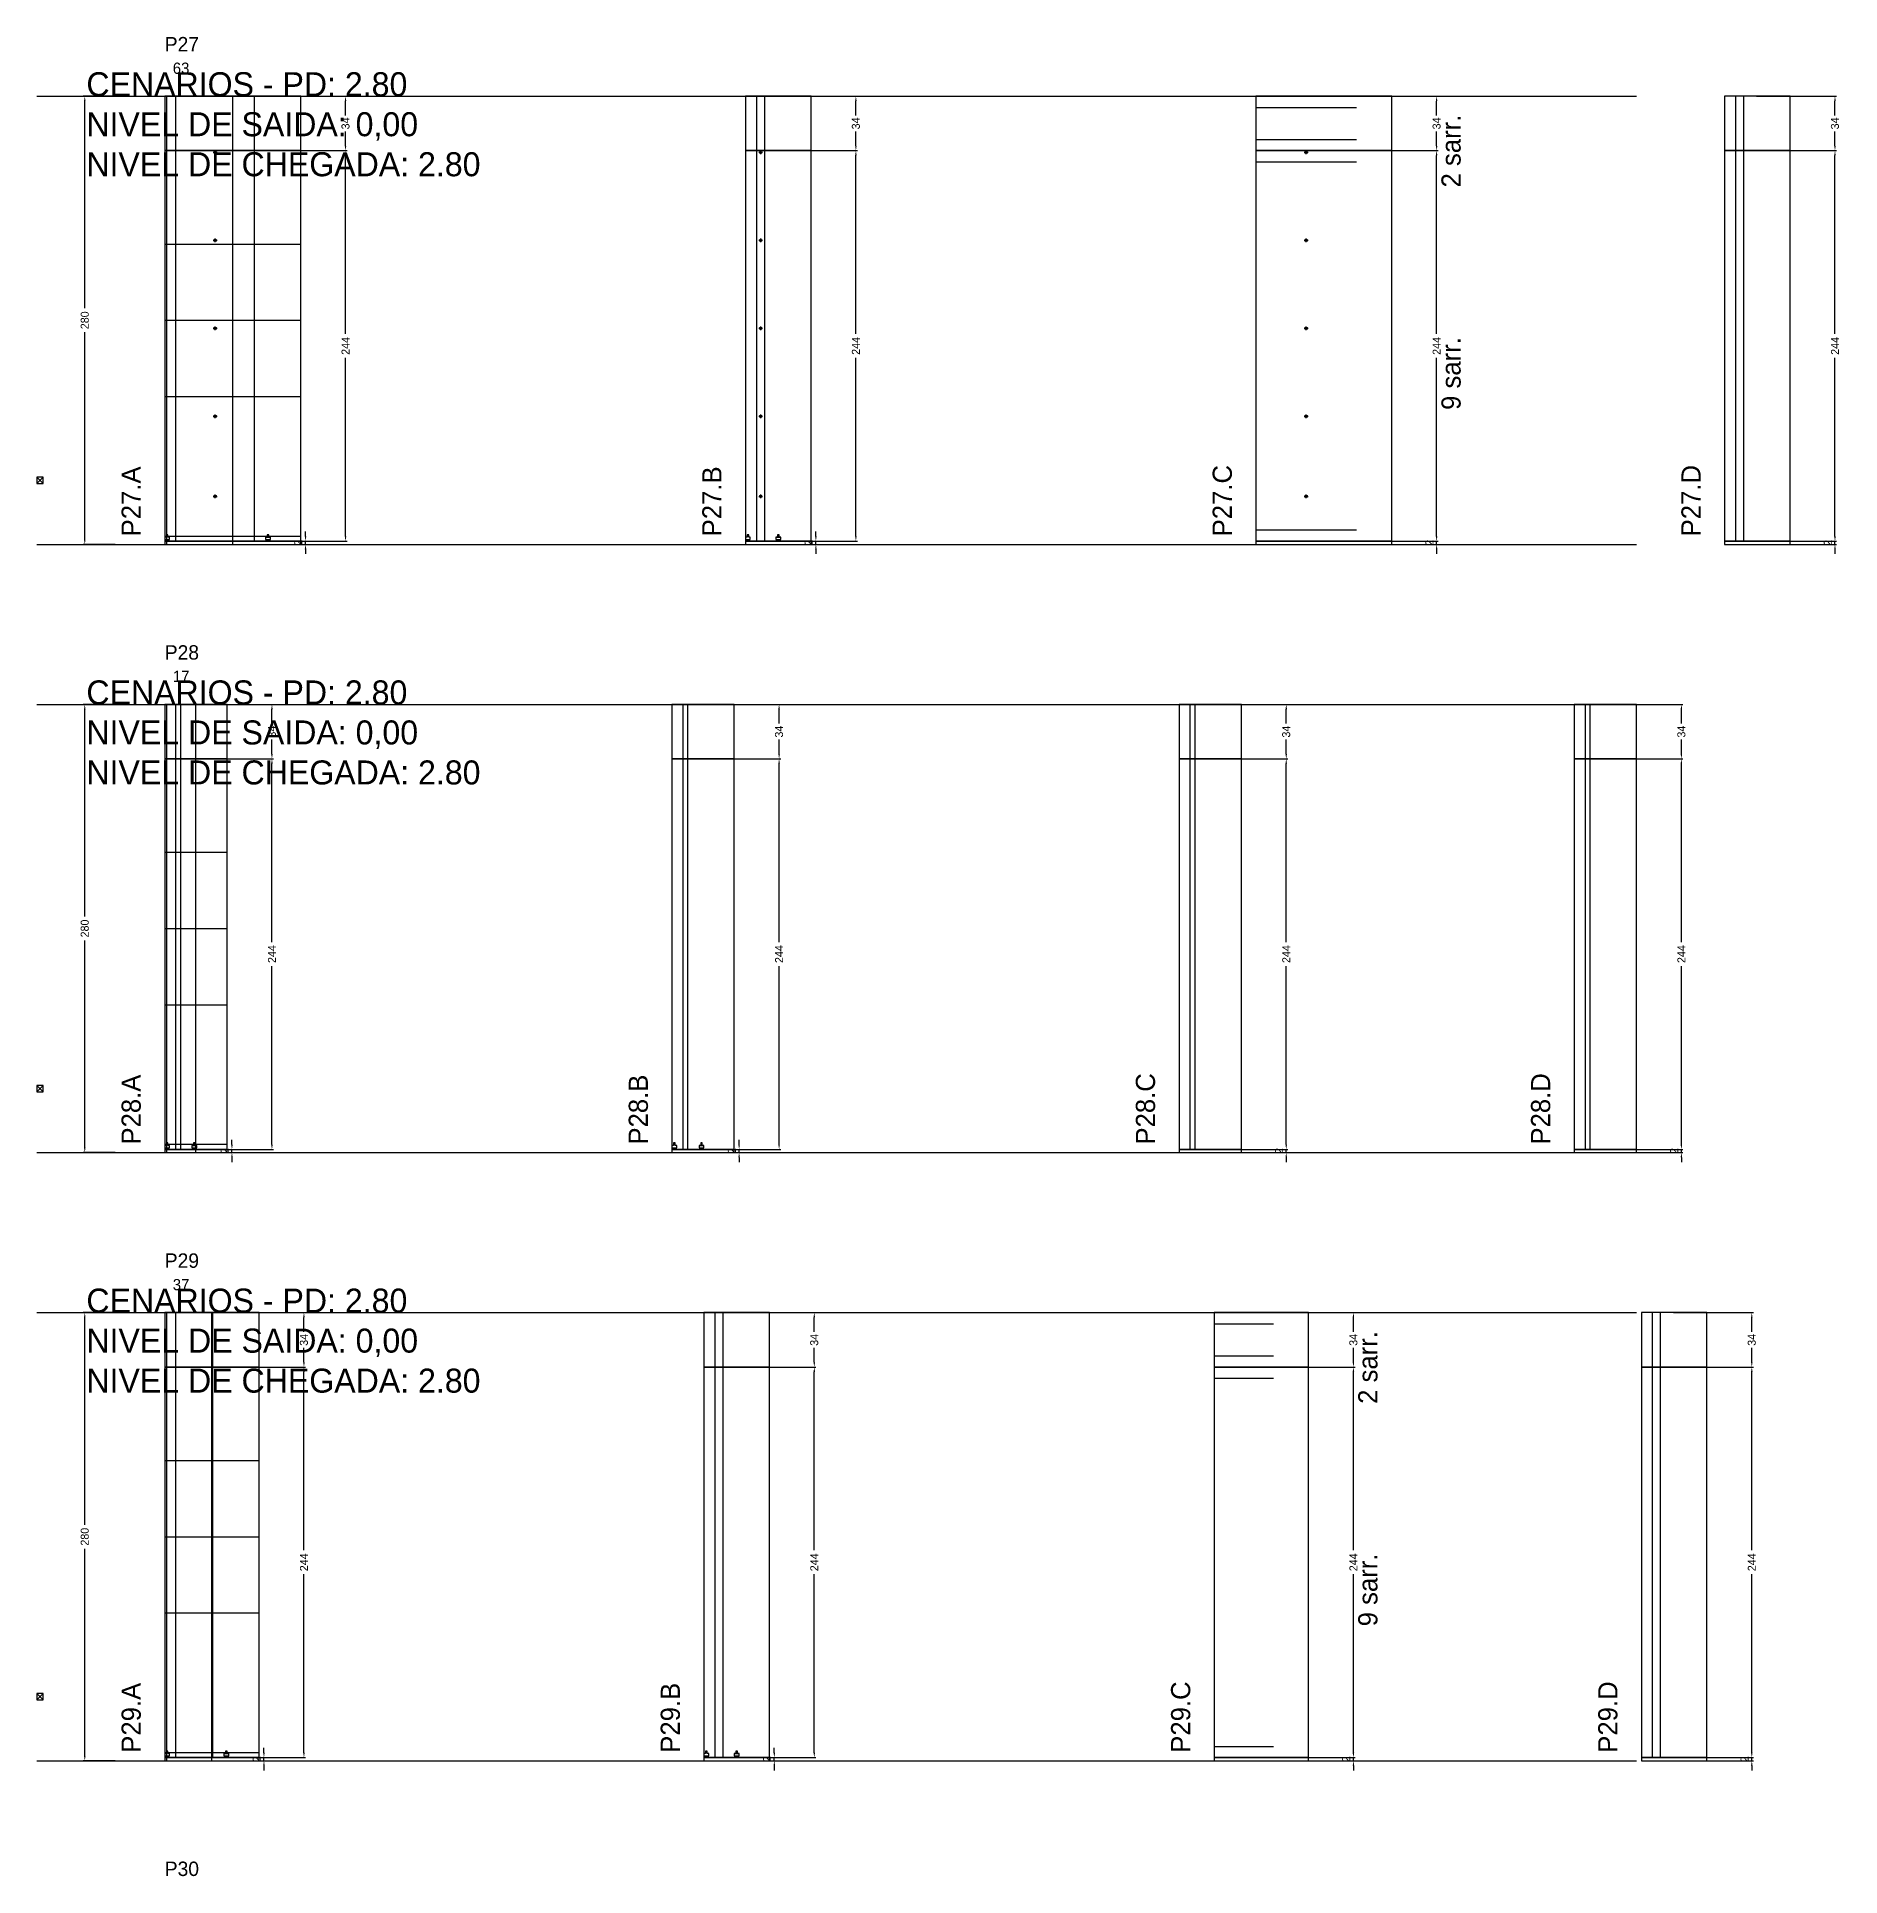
# Model space of a CAD drawing. Header units: centimetres. Extents: x -8500 to 4118, y -39526 to 295.
# Drawn here: x -7000 to -5873, y -11092 to -9943 of the extents above; entities that cross this region are included whole.
import ezdxf

# ---------------------------------------------------------------- set-up
doc = ezdxf.new("R2010")
doc.units = ezdxf.units.CM
doc.linetypes.add('DASHED', pattern=[2, -2])
for name, color, linetype in [('CHAPA', 140, 'Continuous'), ('COTA', 241, 'Continuous'), ('COTAS FURACAO', 16, 'Continuous'), ('Madeira', 30, 'Continuous'), ('MEIO_PONT', 160, 'Continuous'), ('NOMENCLATURA', 7, 'Continuous'), ('Nível', 160, 'Continuous'), ('Painéis', 200, 'Continuous'), ('Perfil Metálico', 150, 'Continuous'), ('SARR_2.2x7', 40, 'Continuous'), ('SARRAFO DE PRESSAO', 200, 'Continuous'), ('texto', 7, 'Continuous'), ('TEXTO_GERAL', 7, 'Continuous')]:
    doc.layers.add(name, color=color, linetype=linetype)
doc.dimstyles.new('PAINEL-NOVA', dxfattribs={"dimtxt": 5, "dimasz": 3, "dimexe": 1, "dimexo": 1, "dimgap": 1, "dimtad": 1, "dimcen": 2.5, "dimazin": 3, "dimtfac": 1, "dimtmove": 0, "dimatfit": 3})

# ---------------------------------------------------------------- blocks, each defined once
blk = doc.blocks.new('_CLOSEDFILLED')
at = {"color": 0, "linetype": 'BYBLOCK'}
blk.add_solid([(-1, 0.16), (0, 0), (-1, -0.16)], dxfattribs=at)
blk = doc.blocks.new('*D677')
for p, q in [((-6951, -9980), (-6971, -9980)), ((-6970, -10112.5), (-6970, -9983)), ((-6970, -10257), (-6970, -10127.5)), ((-6951, -10260), (-6971, -10260))]:
    blk.add_line(p, q)
at = {"layer": 'Defpoints'}
for p in [(-6950, -9980), (-6970, -10260), (-6950, -10260)]:
    blk.add_point(p, dxfattribs=at)
at = {"layer": 'COTA', "xscale": 3, "yscale": 3}
for p, rotation in [((-6970, -9980), 90), ((-6970, -10260), 270)]:
    blk.add_blockref('_CLOSEDFILLED', p, dxfattribs=dict(at, rotation=rotation))
at = {"layer": 'COTA', "insert": (-6970, -10120), "char_height": 5, "attachment_point": 5, "rotation": 90}
blk.add_mtext('280', dxfattribs=at)
blk = doc.blocks.new('MULDURA')
at = {"layer": 'Paineis'}
for p, q in [((0, 0), (4, 4)), ((4, 0), (0, 4))]:
    blk.add_line(p, q, dxfattribs=at)
blk.add_lwpolyline([(0, 0), (4, 0), (4, 4), (0, 4)], close=True, dxfattribs=at)
blk = doc.blocks.new('*D679')
for p, q in [((-6856, -10014), (-6806, -10014)), ((-6807, -10128.5), (-6807, -10017)), ((-6807, -10255), (-6807, -10143.5)), ((-6856, -10258), (-6806, -10258))]:
    blk.add_line(p, q)
at = {"layer": 'Defpoints'}
for p in [(-6857, -10014), (-6857, -10258), (-6807, -10258)]:
    blk.add_point(p, dxfattribs=at)
at = {"layer": 'COTA', "xscale": 3, "yscale": 3}
for p, rotation in [((-6807, -10014), 90), ((-6807, -10258), 270)]:
    blk.add_blockref('_CLOSEDFILLED', p, dxfattribs=dict(at, rotation=rotation))
at = {"layer": 'COTA', "insert": (-6807, -10136), "char_height": 5, "attachment_point": 5, "rotation": 90}
blk.add_mtext('244', dxfattribs=at)
blk = doc.blocks.new('*D680')
for p, q in [((-6856, -9980), (-6806, -9980)), ((-6807, -9992), (-6807, -9983)), ((-6807, -10011), (-6807, -10002)), ((-6856, -10014), (-6806, -10014))]:
    blk.add_line(p, q)
at = {"layer": 'Defpoints'}
for p in [(-6857, -9980), (-6857, -10014), (-6807, -10014)]:
    blk.add_point(p, dxfattribs=at)
at = {"layer": 'COTA', "xscale": 3, "yscale": 3}
for p, rotation in [((-6807, -9980), 90), ((-6807, -10014), 270)]:
    blk.add_blockref('_CLOSEDFILLED', p, dxfattribs=dict(at, rotation=rotation))
at = {"layer": 'COTA', "insert": (-6807, -9997), "char_height": 5, "attachment_point": 5, "rotation": 90}
blk.add_mtext('34', dxfattribs=at)
blk = doc.blocks.new('SLIPTEE')
at = {"layer": 'Paineis'}
blk.add_lwpolyline([(0, 0), (3, 0), (3, 1.5), (2, 1.5), (2, 3), (1, 3), (1, 1.5), (0, 1.5)], close=True, dxfattribs=at)
blk = doc.blocks.new('SLIPTDD')
at = {"layer": 'Paineis'}
blk.add_line((0, 1.5), (3, 1.5), dxfattribs=at)
blk.add_lwpolyline([(0, 0), (3, 0), (3, 1.5), (2, 1.5), (2, 3), (1, 3), (1, 1.5), (0, 1.5)], close=True, dxfattribs=at)
blk = doc.blocks.new('furacao')
at = {"layer": 'COTAS FURACAO'}
for p, q in [((-1.2, 0), (1.2, 0)), ((0, -1.2), (0, 1.2))]:
    blk.add_line(p, q, dxfattribs=at)
blk.add_circle((0, 0), 0.8, dxfattribs=at)
blk = doc.blocks.new('*D682')
for p, q in [((-6537, -10014), (-6487, -10014)), ((-6488, -10128.5), (-6488, -10017)), ((-6488, -10255), (-6488, -10143.5)), ((-6537, -10258), (-6487, -10258))]:
    blk.add_line(p, q)
at = {"layer": 'Defpoints'}
for p in [(-6538, -10014), (-6538, -10258), (-6488, -10258)]:
    blk.add_point(p, dxfattribs=at)
at = {"layer": 'COTA', "xscale": 3, "yscale": 3}
for p, rotation in [((-6488, -10014), 90), ((-6488, -10258), 270)]:
    blk.add_blockref('_CLOSEDFILLED', p, dxfattribs=dict(at, rotation=rotation))
at = {"layer": 'COTA', "insert": (-6488, -10136), "char_height": 5, "attachment_point": 5, "rotation": 90}
blk.add_mtext('244', dxfattribs=at)
blk = doc.blocks.new('*D683')
for p, q in [((-6537, -9980), (-6487, -9980)), ((-6488, -9992), (-6488, -9983)), ((-6488, -10011), (-6488, -10002)), ((-6537, -10014), (-6487, -10014))]:
    blk.add_line(p, q)
at = {"layer": 'Defpoints'}
for p in [(-6538, -9980), (-6538, -10014), (-6488, -10014)]:
    blk.add_point(p, dxfattribs=at)
at = {"layer": 'COTA', "xscale": 3, "yscale": 3}
for p, rotation in [((-6488, -9980), 90), ((-6488, -10014), 270)]:
    blk.add_blockref('_CLOSEDFILLED', p, dxfattribs=dict(at, rotation=rotation))
at = {"layer": 'COTA', "insert": (-6488, -9997), "char_height": 5, "attachment_point": 5, "rotation": 90}
blk.add_mtext('34', dxfattribs=at)
blk = doc.blocks.new('*D685')
for p, q in [((-6174, -10014), (-6124, -10014)), ((-6125, -10128.5), (-6125, -10017)), ((-6125, -10255), (-6125, -10143.5)), ((-6174, -10258), (-6124, -10258))]:
    blk.add_line(p, q)
at = {"layer": 'Defpoints'}
for p in [(-6175, -10014), (-6175, -10258), (-6125, -10258)]:
    blk.add_point(p, dxfattribs=at)
at = {"layer": 'COTA', "xscale": 3, "yscale": 3}
for p, rotation in [((-6125, -10014), 90), ((-6125, -10258), 270)]:
    blk.add_blockref('_CLOSEDFILLED', p, dxfattribs=dict(at, rotation=rotation))
at = {"layer": 'COTA', "insert": (-6125, -10136), "char_height": 5, "attachment_point": 5, "rotation": 90}
blk.add_mtext('244', dxfattribs=at)
blk = doc.blocks.new('*D686')
for p, q in [((-6174, -9980), (-6124, -9980)), ((-6125, -9992), (-6125, -9983)), ((-6125, -10011), (-6125, -10002)), ((-6174, -10014), (-6124, -10014))]:
    blk.add_line(p, q)
at = {"layer": 'Defpoints'}
for p in [(-6175, -9980), (-6175, -10014), (-6125, -10014)]:
    blk.add_point(p, dxfattribs=at)
at = {"layer": 'COTA', "xscale": 3, "yscale": 3}
for p, rotation in [((-6125, -9980), 90), ((-6125, -10014), 270)]:
    blk.add_blockref('_CLOSEDFILLED', p, dxfattribs=dict(at, rotation=rotation))
at = {"layer": 'COTA', "insert": (-6125, -9997), "char_height": 5, "attachment_point": 5, "rotation": 90}
blk.add_mtext('34', dxfattribs=at)
blk = doc.blocks.new('*D688')
for p, q in [((-5925, -10014), (-5875, -10014)), ((-5876, -10128.5), (-5876, -10017)), ((-5876, -10255), (-5876, -10143.5)), ((-5925, -10258), (-5875, -10258))]:
    blk.add_line(p, q)
at = {"layer": 'Defpoints'}
for p in [(-5926, -10014), (-5926, -10258), (-5876, -10258)]:
    blk.add_point(p, dxfattribs=at)
at = {"layer": 'COTA', "xscale": 3, "yscale": 3}
for p, rotation in [((-5876, -10014), 90), ((-5876, -10258), 270)]:
    blk.add_blockref('_CLOSEDFILLED', p, dxfattribs=dict(at, rotation=rotation))
at = {"layer": 'COTA', "insert": (-5876, -10136), "char_height": 5, "attachment_point": 5, "rotation": 90}
blk.add_mtext('244', dxfattribs=at)
blk = doc.blocks.new('*D689')
for p, q in [((-5925, -9980), (-5875, -9980)), ((-5876, -9992), (-5876, -9983)), ((-5876, -10011), (-5876, -10002)), ((-5925, -10014), (-5875, -10014))]:
    blk.add_line(p, q)
at = {"layer": 'Defpoints'}
for p in [(-5926, -9980), (-5926, -10014), (-5876, -10014)]:
    blk.add_point(p, dxfattribs=at)
at = {"layer": 'COTA', "xscale": 3, "yscale": 3}
for p, rotation in [((-5876, -9980), 90), ((-5876, -10014), 270)]:
    blk.add_blockref('_CLOSEDFILLED', p, dxfattribs=dict(at, rotation=rotation))
at = {"layer": 'COTA', "insert": (-5876, -9997), "char_height": 5, "attachment_point": 5, "rotation": 90}
blk.add_mtext('34', dxfattribs=at)
blk = doc.blocks.new('*D703')
for p, q in [((-6951, -10360), (-6971, -10360)), ((-6970, -10492.5), (-6970, -10363)), ((-6970, -10637), (-6970, -10507.5)), ((-6951, -10640), (-6971, -10640))]:
    blk.add_line(p, q)
at = {"layer": 'Defpoints'}
for p in [(-6950, -10360), (-6970, -10640), (-6950, -10640)]:
    blk.add_point(p, dxfattribs=at)
at = {"layer": 'COTA', "xscale": 3, "yscale": 3}
for p, rotation in [((-6970, -10360), 90), ((-6970, -10640), 270)]:
    blk.add_blockref('_CLOSEDFILLED', p, dxfattribs=dict(at, rotation=rotation))
at = {"layer": 'COTA', "insert": (-6970, -10500), "char_height": 5, "attachment_point": 5, "rotation": 90}
blk.add_mtext('280', dxfattribs=at)
blk = doc.blocks.new('*D705')
for p, q in [((-6902, -10394), (-6852, -10394)), ((-6853, -10508.5), (-6853, -10397)), ((-6853, -10635), (-6853, -10523.5)), ((-6902, -10638), (-6852, -10638))]:
    blk.add_line(p, q)
at = {"layer": 'Defpoints'}
for p in [(-6903, -10394), (-6903, -10638), (-6853, -10638)]:
    blk.add_point(p, dxfattribs=at)
at = {"layer": 'COTA', "xscale": 3, "yscale": 3}
for p, rotation in [((-6853, -10394), 90), ((-6853, -10638), 270)]:
    blk.add_blockref('_CLOSEDFILLED', p, dxfattribs=dict(at, rotation=rotation))
at = {"layer": 'COTA', "insert": (-6853, -10516), "char_height": 5, "attachment_point": 5, "rotation": 90}
blk.add_mtext('244', dxfattribs=at)
blk = doc.blocks.new('*D706')
for p, q in [((-6902, -10360), (-6852, -10360)), ((-6853, -10372), (-6853, -10363)), ((-6853, -10391), (-6853, -10382)), ((-6902, -10394), (-6852, -10394))]:
    blk.add_line(p, q)
at = {"layer": 'Defpoints'}
for p in [(-6903, -10360), (-6903, -10394), (-6853, -10394)]:
    blk.add_point(p, dxfattribs=at)
at = {"layer": 'COTA', "xscale": 3, "yscale": 3}
for p, rotation in [((-6853, -10360), 90), ((-6853, -10394), 270)]:
    blk.add_blockref('_CLOSEDFILLED', p, dxfattribs=dict(at, rotation=rotation))
at = {"layer": 'COTA', "insert": (-6853, -10377), "char_height": 5, "attachment_point": 5, "rotation": 90}
blk.add_mtext('34', dxfattribs=at)
blk = doc.blocks.new('*D708')
for p, q in [((-6585, -10394), (-6535, -10394)), ((-6536, -10508.5), (-6536, -10397)), ((-6536, -10635), (-6536, -10523.5)), ((-6585, -10638), (-6535, -10638))]:
    blk.add_line(p, q)
at = {"layer": 'Defpoints'}
for p in [(-6586, -10394), (-6586, -10638), (-6536, -10638)]:
    blk.add_point(p, dxfattribs=at)
at = {"layer": 'COTA', "xscale": 3, "yscale": 3}
for p, rotation in [((-6536, -10394), 90), ((-6536, -10638), 270)]:
    blk.add_blockref('_CLOSEDFILLED', p, dxfattribs=dict(at, rotation=rotation))
at = {"layer": 'COTA', "insert": (-6536, -10516), "char_height": 5, "attachment_point": 5, "rotation": 90}
blk.add_mtext('244', dxfattribs=at)
blk = doc.blocks.new('*D709')
for p, q in [((-6585, -10360), (-6535, -10360)), ((-6536, -10372), (-6536, -10363)), ((-6536, -10391), (-6536, -10382)), ((-6585, -10394), (-6535, -10394))]:
    blk.add_line(p, q)
at = {"layer": 'Defpoints'}
for p in [(-6586, -10360), (-6586, -10394), (-6536, -10394)]:
    blk.add_point(p, dxfattribs=at)
at = {"layer": 'COTA', "xscale": 3, "yscale": 3}
for p, rotation in [((-6536, -10360), 90), ((-6536, -10394), 270)]:
    blk.add_blockref('_CLOSEDFILLED', p, dxfattribs=dict(at, rotation=rotation))
at = {"layer": 'COTA', "insert": (-6536, -10377), "char_height": 5, "attachment_point": 5, "rotation": 90}
blk.add_mtext('34', dxfattribs=at)
blk = doc.blocks.new('*D711')
for p, q in [((-6268, -10394), (-6218, -10394)), ((-6219, -10508.5), (-6219, -10397)), ((-6219, -10635), (-6219, -10523.5)), ((-6268, -10638), (-6218, -10638))]:
    blk.add_line(p, q)
at = {"layer": 'Defpoints'}
for p in [(-6269, -10394), (-6269, -10638), (-6219, -10638)]:
    blk.add_point(p, dxfattribs=at)
at = {"layer": 'COTA', "xscale": 3, "yscale": 3}
for p, rotation in [((-6219, -10394), 90), ((-6219, -10638), 270)]:
    blk.add_blockref('_CLOSEDFILLED', p, dxfattribs=dict(at, rotation=rotation))
at = {"layer": 'COTA', "insert": (-6219, -10516), "char_height": 5, "attachment_point": 5, "rotation": 90}
blk.add_mtext('244', dxfattribs=at)
blk = doc.blocks.new('*D712')
for p, q in [((-6268, -10360), (-6218, -10360)), ((-6219, -10372), (-6219, -10363)), ((-6219, -10391), (-6219, -10382)), ((-6268, -10394), (-6218, -10394))]:
    blk.add_line(p, q)
at = {"layer": 'Defpoints'}
for p in [(-6269, -10360), (-6269, -10394), (-6219, -10394)]:
    blk.add_point(p, dxfattribs=at)
at = {"layer": 'COTA', "xscale": 3, "yscale": 3}
for p, rotation in [((-6219, -10360), 90), ((-6219, -10394), 270)]:
    blk.add_blockref('_CLOSEDFILLED', p, dxfattribs=dict(at, rotation=rotation))
at = {"layer": 'COTA', "insert": (-6219, -10377), "char_height": 5, "attachment_point": 5, "rotation": 90}
blk.add_mtext('34', dxfattribs=at)
blk = doc.blocks.new('*D714')
for p, q in [((-6021, -10394), (-5971, -10394)), ((-5972, -10508.5), (-5972, -10397)), ((-5972, -10635), (-5972, -10523.5)), ((-6021, -10638), (-5971, -10638))]:
    blk.add_line(p, q)
at = {"layer": 'Defpoints'}
for p in [(-6022, -10394), (-6022, -10638), (-5972, -10638)]:
    blk.add_point(p, dxfattribs=at)
at = {"layer": 'COTA', "xscale": 3, "yscale": 3}
for p, rotation in [((-5972, -10394), 90), ((-5972, -10638), 270)]:
    blk.add_blockref('_CLOSEDFILLED', p, dxfattribs=dict(at, rotation=rotation))
at = {"layer": 'COTA', "insert": (-5972, -10516), "char_height": 5, "attachment_point": 5, "rotation": 90}
blk.add_mtext('244', dxfattribs=at)
blk = doc.blocks.new('*D715')
for p, q in [((-6021, -10360), (-5971, -10360)), ((-5972, -10372), (-5972, -10363)), ((-5972, -10391), (-5972, -10382)), ((-6021, -10394), (-5971, -10394))]:
    blk.add_line(p, q)
at = {"layer": 'Defpoints'}
for p in [(-6022, -10360), (-6022, -10394), (-5972, -10394)]:
    blk.add_point(p, dxfattribs=at)
at = {"layer": 'COTA', "xscale": 3, "yscale": 3}
for p, rotation in [((-5972, -10360), 90), ((-5972, -10394), 270)]:
    blk.add_blockref('_CLOSEDFILLED', p, dxfattribs=dict(at, rotation=rotation))
at = {"layer": 'COTA', "insert": (-5972, -10377), "char_height": 5, "attachment_point": 5, "rotation": 90}
blk.add_mtext('34', dxfattribs=at)
blk = doc.blocks.new('*D729')
for p, q in [((-6951, -10740), (-6971, -10740)), ((-6970, -10872.5), (-6970, -10743)), ((-6970, -11017), (-6970, -10887.5)), ((-6951, -11020), (-6971, -11020))]:
    blk.add_line(p, q)
at = {"layer": 'Defpoints'}
for p in [(-6950, -10740), (-6970, -11020), (-6950, -11020)]:
    blk.add_point(p, dxfattribs=at)
at = {"layer": 'COTA', "xscale": 3, "yscale": 3}
for p, rotation in [((-6970, -10740), 90), ((-6970, -11020), 270)]:
    blk.add_blockref('_CLOSEDFILLED', p, dxfattribs=dict(at, rotation=rotation))
at = {"layer": 'COTA', "insert": (-6970, -10880), "char_height": 5, "attachment_point": 5, "rotation": 90}
blk.add_mtext('280', dxfattribs=at)
blk = doc.blocks.new('*D731')
for p, q in [((-6882, -10774), (-6832, -10774)), ((-6833, -10888.5), (-6833, -10777)), ((-6833, -11015), (-6833, -10903.5)), ((-6882, -11018), (-6832, -11018))]:
    blk.add_line(p, q)
at = {"layer": 'Defpoints'}
for p in [(-6883, -10774), (-6883, -11018), (-6833, -11018)]:
    blk.add_point(p, dxfattribs=at)
at = {"layer": 'COTA', "xscale": 3, "yscale": 3}
for p, rotation in [((-6833, -10774), 90), ((-6833, -11018), 270)]:
    blk.add_blockref('_CLOSEDFILLED', p, dxfattribs=dict(at, rotation=rotation))
at = {"layer": 'COTA', "insert": (-6833, -10896), "char_height": 5, "attachment_point": 5, "rotation": 90}
blk.add_mtext('244', dxfattribs=at)
blk = doc.blocks.new('*D732')
for p, q in [((-6882, -10740), (-6832, -10740)), ((-6833, -10752), (-6833, -10743)), ((-6833, -10771), (-6833, -10762)), ((-6882, -10774), (-6832, -10774))]:
    blk.add_line(p, q)
at = {"layer": 'Defpoints'}
for p in [(-6883, -10740), (-6883, -10774), (-6833, -10774)]:
    blk.add_point(p, dxfattribs=at)
at = {"layer": 'COTA', "xscale": 3, "yscale": 3}
for p, rotation in [((-6833, -10740), 90), ((-6833, -10774), 270)]:
    blk.add_blockref('_CLOSEDFILLED', p, dxfattribs=dict(at, rotation=rotation))
at = {"layer": 'COTA', "insert": (-6833, -10757), "char_height": 5, "attachment_point": 5, "rotation": 90}
blk.add_mtext('34', dxfattribs=at)
blk = doc.blocks.new('*D734')
for p, q in [((-6563, -10774), (-6513, -10774)), ((-6514, -10888.5), (-6514, -10777)), ((-6514, -11015), (-6514, -10903.5)), ((-6563, -11018), (-6513, -11018))]:
    blk.add_line(p, q)
at = {"layer": 'Defpoints'}
for p in [(-6564, -10774), (-6564, -11018), (-6514, -11018)]:
    blk.add_point(p, dxfattribs=at)
at = {"layer": 'COTA', "xscale": 3, "yscale": 3}
for p, rotation in [((-6514, -10774), 90), ((-6514, -11018), 270)]:
    blk.add_blockref('_CLOSEDFILLED', p, dxfattribs=dict(at, rotation=rotation))
at = {"layer": 'COTA', "insert": (-6514, -10896), "char_height": 5, "attachment_point": 5, "rotation": 90}
blk.add_mtext('244', dxfattribs=at)
blk = doc.blocks.new('*D735')
for p, q in [((-6563, -10740), (-6513, -10740)), ((-6514, -10752), (-6514, -10743)), ((-6514, -10771), (-6514, -10762)), ((-6563, -10774), (-6513, -10774))]:
    blk.add_line(p, q)
at = {"layer": 'Defpoints'}
for p in [(-6564, -10740), (-6564, -10774), (-6514, -10774)]:
    blk.add_point(p, dxfattribs=at)
at = {"layer": 'COTA', "xscale": 3, "yscale": 3}
for p, rotation in [((-6514, -10740), 90), ((-6514, -10774), 270)]:
    blk.add_blockref('_CLOSEDFILLED', p, dxfattribs=dict(at, rotation=rotation))
at = {"layer": 'COTA', "insert": (-6514, -10757), "char_height": 5, "attachment_point": 5, "rotation": 90}
blk.add_mtext('34', dxfattribs=at)
blk = doc.blocks.new('*D737')
for p, q in [((-6226, -10774), (-6176, -10774)), ((-6177, -10888.5), (-6177, -10777)), ((-6177, -11015), (-6177, -10903.5)), ((-6226, -11018), (-6176, -11018))]:
    blk.add_line(p, q)
at = {"layer": 'Defpoints'}
for p in [(-6227, -10774), (-6227, -11018), (-6177, -11018)]:
    blk.add_point(p, dxfattribs=at)
at = {"layer": 'COTA', "xscale": 3, "yscale": 3}
for p, rotation in [((-6177, -10774), 90), ((-6177, -11018), 270)]:
    blk.add_blockref('_CLOSEDFILLED', p, dxfattribs=dict(at, rotation=rotation))
at = {"layer": 'COTA', "insert": (-6177, -10896), "char_height": 5, "attachment_point": 5, "rotation": 90}
blk.add_mtext('244', dxfattribs=at)
blk = doc.blocks.new('*D738')
for p, q in [((-6226, -10740), (-6176, -10740)), ((-6177, -10752), (-6177, -10743)), ((-6177, -10771), (-6177, -10762)), ((-6226, -10774), (-6176, -10774))]:
    blk.add_line(p, q)
at = {"layer": 'Defpoints'}
for p in [(-6227, -10740), (-6227, -10774), (-6177, -10774)]:
    blk.add_point(p, dxfattribs=at)
at = {"layer": 'COTA', "xscale": 3, "yscale": 3}
for p, rotation in [((-6177, -10740), 90), ((-6177, -10774), 270)]:
    blk.add_blockref('_CLOSEDFILLED', p, dxfattribs=dict(at, rotation=rotation))
at = {"layer": 'COTA', "insert": (-6177, -10757), "char_height": 5, "attachment_point": 5, "rotation": 90}
blk.add_mtext('34', dxfattribs=at)
blk = doc.blocks.new('*D740')
for p, q in [((-5977, -10774), (-5927, -10774)), ((-5928, -10888.5), (-5928, -10777)), ((-5928, -11015), (-5928, -10903.5)), ((-5977, -11018), (-5927, -11018))]:
    blk.add_line(p, q)
at = {"layer": 'Defpoints'}
for p in [(-5978, -10774), (-5978, -11018), (-5928, -11018)]:
    blk.add_point(p, dxfattribs=at)
at = {"layer": 'COTA', "xscale": 3, "yscale": 3}
for p, rotation in [((-5928, -10774), 90), ((-5928, -11018), 270)]:
    blk.add_blockref('_CLOSEDFILLED', p, dxfattribs=dict(at, rotation=rotation))
at = {"layer": 'COTA', "insert": (-5928, -10896), "char_height": 5, "attachment_point": 5, "rotation": 90}
blk.add_mtext('244', dxfattribs=at)
blk = doc.blocks.new('*D741')
for p, q in [((-5977, -10740), (-5927, -10740)), ((-5928, -10752), (-5928, -10743)), ((-5928, -10771), (-5928, -10762)), ((-5977, -10774), (-5927, -10774))]:
    blk.add_line(p, q)
at = {"layer": 'Defpoints'}
for p in [(-5978, -10740), (-5978, -10774), (-5928, -10774)]:
    blk.add_point(p, dxfattribs=at)
at = {"layer": 'COTA', "xscale": 3, "yscale": 3}
for p, rotation in [((-5928, -10740), 90), ((-5928, -10774), 270)]:
    blk.add_blockref('_CLOSEDFILLED', p, dxfattribs=dict(at, rotation=rotation))
at = {"layer": 'COTA', "insert": (-5928, -10757), "char_height": 5, "attachment_point": 5, "rotation": 90}
blk.add_mtext('34', dxfattribs=at)

msp = doc.modelspace()

# ---------------------------------------------------------------- linework, layer by layer
at = {"layer": 'CHAPA'}
for points in [[(-6920, -10260), (-6918.8, -10260), (-6918.8, -9980), (-6920, -9980)], [(-6920, -10640), (-6918.8, -10640), (-6918.8, -10360), (-6920, -10360)], [(-6920, -11020), (-6918.8, -11020), (-6918.8, -10740), (-6920, -10740)]]:
    msp.add_lwpolyline(points, close=True, dxfattribs=at)
at = {"layer": 'Madeira'}
for points in [[(-6920, -10072.4), (-6835, -10072.4)], [(-6920, -10167.6), (-6835, -10167.6)], [(-6920, -10452.4), (-6881, -10452.4)], [(-6920, -10547.6), (-6881, -10547.6)], [(-6920, -10832.4), (-6861, -10832.4)], [(-6920, -10927.6), (-6861, -10927.6)]]:
    msp.add_lwpolyline(points, dxfattribs=at)
at = {"layer": 'MEIO_PONT'}
for points in [[(-6920, -10120), (-6835, -10120)], [(-6920, -10500), (-6881, -10500)], [(-6920, -10880), (-6861, -10880)]]:
    msp.add_lwpolyline(points, dxfattribs=at)
at = {"layer": 'Nível', "linetype": 'DASHED'}
for points in [[(-7000, -9980), (-6000, -9980)], [(-7000, -10260), (-6000, -10260)], [(-7000, -10360), (-6000, -10360)], [(-7000, -10640), (-6000, -10640)], [(-7000, -10740), (-6000, -10740)], [(-7000, -11020), (-6000, -11020)]]:
    msp.add_lwpolyline(points, dxfattribs=at)
at = {"layer": 'Painéis'}
for points in [[(-6920, -10014), (-6835, -10014), (-6835, -9980), (-6920, -9980)], [(-6920, -10260), (-6835, -10260), (-6835, -9980), (-6920, -9980)], [(-6557, -10014), (-6516, -10014), (-6516, -9980), (-6557, -9980)], [(-6238, -10014), (-6153, -10014), (-6153, -9980), (-6238, -9980)], [(-5945, -10014), (-5904, -10014), (-5904, -9980), (-5945, -9980)], [(-6920, -10258), (-6835, -10258), (-6835, -10014), (-6920, -10014)], [(-6557, -10258), (-6516, -10258), (-6516, -10014), (-6557, -10014)], [(-6238, -10258), (-6153, -10258), (-6153, -10014), (-6238, -10014)], [(-5945, -10258), (-5904, -10258), (-5904, -10014), (-5945, -10014)], [(-6920, -10260), (-6835, -10260), (-6835, -10258), (-6920, -10258)], [(-6557, -10260), (-6516, -10260), (-6516, -10258), (-6557, -10258)], [(-6238, -10260), (-6153, -10260), (-6153, -10258), (-6238, -10258)], [(-5945, -10260), (-5904, -10260), (-5904, -10258), (-5945, -10258)], [(-6920, -10394), (-6881, -10394), (-6881, -10360), (-6920, -10360)], [(-6920, -10640), (-6881, -10640), (-6881, -10360), (-6920, -10360)], [(-6603, -10394), (-6564, -10394), (-6564, -10360), (-6603, -10360)], [(-6286, -10394), (-6247, -10394), (-6247, -10360), (-6286, -10360)], [(-6039, -10394), (-6000, -10394), (-6000, -10360), (-6039, -10360)], [(-6920, -10638), (-6881, -10638), (-6881, -10394), (-6920, -10394)], [(-6603, -10638), (-6564, -10638), (-6564, -10394), (-6603, -10394)], [(-6286, -10638), (-6247, -10638), (-6247, -10394), (-6286, -10394)], [(-6039, -10638), (-6000, -10638), (-6000, -10394), (-6039, -10394)], [(-6920, -10640), (-6881, -10640), (-6881, -10638), (-6920, -10638)], [(-6603, -10640), (-6564, -10640), (-6564, -10638), (-6603, -10638)], [(-6286, -10640), (-6247, -10640), (-6247, -10638), (-6286, -10638)], [(-6039, -10640), (-6000, -10640), (-6000, -10638), (-6039, -10638)], [(-6920, -10774), (-6861, -10774), (-6861, -10740), (-6920, -10740)], [(-6920, -11020), (-6861, -11020), (-6861, -10740), (-6920, -10740)], [(-6583, -10774), (-6542, -10774), (-6542, -10740), (-6583, -10740)], [(-6264, -10774), (-6205, -10774), (-6205, -10740), (-6264, -10740)], [(-5997, -10774), (-5956, -10774), (-5956, -10740), (-5997, -10740)], [(-6920, -11018), (-6861, -11018), (-6861, -10774), (-6920, -10774)], [(-6583, -11018), (-6542, -11018), (-6542, -10774), (-6583, -10774)], [(-6264, -11018), (-6205, -11018), (-6205, -10774), (-6264, -10774)], [(-5997, -11018), (-5956, -11018), (-5956, -10774), (-5997, -10774)], [(-6920, -11020), (-6861, -11020), (-6861, -11018), (-6920, -11018)], [(-6583, -11020), (-6542, -11020), (-6542, -11018), (-6583, -11018)], [(-6264, -11020), (-6205, -11020), (-6205, -11018), (-6264, -11018)], [(-5997, -11020), (-5956, -11020), (-5956, -11018), (-5997, -11018)]]:
    msp.add_lwpolyline(points, close=True, dxfattribs=at)
at = {"layer": 'Perfil Metálico'}
for p, q in [((-6877.5, -10260), (-6877.5, -9980)), ((-6900.5, -10640), (-6900.5, -10360)), ((-6890.5, -11020), (-6890.5, -10740))]:
    msp.add_line(p, q, dxfattribs=at)
at = {"layer": 'SARR_2.2x7'}
for points in [[(-6913, -10014), (-6913, -9980)], [(-6864, -10014), (-6864, -9980)], [(-6550, -10014), (-6550, -9980)], [(-6545, -10014), (-6545, -9980)], [(-6238, -9987), (-6175, -9987)], [(-5938, -10014), (-5938, -9980)], [(-5933, -10014), (-5933, -9980)], [(-6238, -10007), (-6175, -10007)], [(-6238, -10021), (-6175, -10021)], [(-6238, -10251), (-6175, -10251)], [(-6913, -10394), (-6913, -10360)], [(-6910, -10394), (-6910, -10360)], [(-6596, -10394), (-6596, -10360)], [(-6593, -10394), (-6593, -10360)], [(-6279, -10394), (-6279, -10360)], [(-6276, -10394), (-6276, -10360)], [(-6032, -10394), (-6032, -10360)], [(-6029, -10394), (-6029, -10360)], [(-6913, -10774), (-6913, -10740)], [(-6890, -10774), (-6890, -10740)], [(-6576, -10774), (-6576, -10740)], [(-6571, -10774), (-6571, -10740)], [(-5990, -10774), (-5990, -10740)], [(-5985, -10774), (-5985, -10740)], [(-6264, -10747), (-6227, -10747)], [(-6264, -10767), (-6227, -10767)], [(-6264, -10781), (-6227, -10781)], [(-6264, -11011), (-6227, -11011)]]:
    msp.add_lwpolyline(points, dxfattribs=at)
at = {"layer": 'SARR_2.2x7', "linetype": 'DASHED'}
for points in [[(-6913, -10258), (-6913, -10014)], [(-6864, -10258), (-6864, -10014)], [(-6550, -10258), (-6550, -10014)], [(-6545, -10258), (-6545, -10014)], [(-5938, -10258), (-5938, -10014)], [(-5933, -10258), (-5933, -10014)], [(-6913, -10638), (-6913, -10394)], [(-6910, -10638), (-6910, -10394)], [(-6596, -10638), (-6596, -10394)], [(-6593, -10638), (-6593, -10394)], [(-6279, -10638), (-6279, -10394)], [(-6276, -10638), (-6276, -10394)], [(-6032, -10638), (-6032, -10394)], [(-6029, -10638), (-6029, -10394)], [(-6913, -11018), (-6913, -10774)], [(-6890, -11018), (-6890, -10774)], [(-6576, -11018), (-6576, -10774)], [(-6571, -11018), (-6571, -10774)], [(-5990, -11018), (-5990, -10774)], [(-5985, -11018), (-5985, -10774)]]:
    msp.add_lwpolyline(points, dxfattribs=at)
at = {"layer": 'SARRAFO DE PRESSAO'}
for points in [[(-6920, -10260), (-6835, -10260), (-6835, -10255), (-6920, -10255)], [(-6920, -10640), (-6881, -10640), (-6881, -10635), (-6920, -10635)], [(-6920, -11020), (-6861, -11020), (-6861, -11015), (-6920, -11015)]]:
    msp.add_lwpolyline(points, close=True, dxfattribs=at)

# ---------------------------------------------------------------- block references
at = {"layer": 'COTA'}
for name, p in [('furacao', (-6888.5, -10015)), ('furacao', (-6547.5, -10015)), ('furacao', (-6206.5, -10015)), ('furacao', (-6888.5, -10070)), ('furacao', (-6547.5, -10070)), ('furacao', (-6206.5, -10070)), ('furacao', (-6888.5, -10125)), ('furacao', (-6547.5, -10125)), ('furacao', (-6206.5, -10125)), ('furacao', (-6888.5, -10180)), ('furacao', (-6547.5, -10180)), ('furacao', (-6206.5, -10180)), ('MULDURA', (-7000, -10222)), ('furacao', (-6888.5, -10230)), ('furacao', (-6547.5, -10230)), ('furacao', (-6206.5, -10230)), ('SLIPTEE', (-6920, -10257)), ('SLIPTDD', (-6857, -10257)), ('SLIPTEE', (-6557, -10257)), ('SLIPTDD', (-6538, -10257)), ('MULDURA', (-7000, -10602)), ('SLIPTEE', (-6920, -10637)), ('SLIPTDD', (-6903, -10637)), ('SLIPTEE', (-6603, -10637)), ('SLIPTDD', (-6586, -10637)), ('MULDURA', (-7000, -10982)), ('SLIPTEE', (-6920, -11017)), ('SLIPTDD', (-6883, -11017)), ('SLIPTEE', (-6583, -11017)), ('SLIPTDD', (-6564, -11017))]:
    msp.add_blockref(name, p, dxfattribs=at)

# ---------------------------------------------------------------- texts
at = {"layer": 'NOMENCLATURA'}
for s, p in [('CENARIOS - PD: 2.80', (-6969, -9980)), ('NIVEL DE SAIDA: 0,00', (-6969, -10005)), ('NIVEL DE CHEGADA: 2.80', (-6969, -10030)), ('CENARIOS - PD: 2.80', (-6969, -10360)), ('NIVEL DE SAIDA: 0,00', (-6969, -10385)), ('NIVEL DE CHEGADA: 2.80', (-6969, -10410)), ('CENARIOS - PD: 2.80', (-6969, -10740)), ('NIVEL DE SAIDA: 0,00', (-6969, -10765)), ('NIVEL DE CHEGADA: 2.80', (-6969, -10790))]:
    msp.add_text(s, height=15, dxfattribs=at).set_placement(p)
for s, p in [('2 sarr.', (-6110, -10037)), ('9 sarr.', (-6110, -10176)), ('P27.A', (-6935, -10255)), ('P27.B', (-6572, -10255)), ('P27.C', (-6253, -10255)), ('P27.D', (-5960, -10255)), ('P28.A', (-6935, -10635)), ('P28.B', (-6618, -10635)), ('P28.C', (-6301, -10635)), ('P28.D', (-6054, -10635)), ('2 sarr.', (-6162, -10797)), ('9 sarr.', (-6162, -10936)), ('P29.A', (-6935, -11015)), ('P29.B', (-6598, -11015)), ('P29.C', (-6279, -11015)), ('P29.D', (-6012, -11015))]:
    msp.add_text(s, height=12, rotation=90, dxfattribs=at).set_placement(p)
at = {"layer": 'texto'}
for s, p in [('63', (-6915, -9966)), ('17', (-6915, -10346)), ('37', (-6915, -10726))]:
    msp.add_text(s, height=7, dxfattribs=at).set_placement(p)
at = {"layer": 'TEXTO_GERAL'}
for s, p in [('P27', (-6920, -9952)), ('P28', (-6920, -10332)), ('P29', (-6920, -10712)), ('P30', (-6920, -11092))]:
    msp.add_text(s, height=9, dxfattribs=at).set_placement(p)

# ---------------------------------------------------------------- dimensions: what is measured, and where the dimension line sits
at = {"layer": 'COTA'}
for base, p1, p2, picture, middle in [((-6970, -10260), (-6950, -10260), (-6950, -9980), '*D677', (-6970, -10120)), ((-6807, -10014), (-6857, -10014), (-6857, -9980), '*D680', (-6807, -9997)), ((-6488, -10014), (-6538, -10014), (-6538, -9980), '*D683', (-6488, -9997)), ((-6125, -10014), (-6175, -10014), (-6175, -9980), '*D686', (-6125, -9997)), ((-5876, -10014), (-5926, -10014), (-5926, -9980), '*D689', (-5876, -9997)), ((-6807, -10258), (-6857, -10258), (-6857, -10014), '*D679', (-6807, -10136)), ((-6488, -10258), (-6538, -10258), (-6538, -10014), '*D682', (-6488, -10136)), ((-6125, -10258), (-6175, -10258), (-6175, -10014), '*D685', (-6125, -10136)), ((-5876, -10258), (-5926, -10258), (-5926, -10014), '*D688', (-5876, -10136)), ((-6970, -10640), (-6950, -10640), (-6950, -10360), '*D703', (-6970, -10500)), ((-6853, -10394), (-6903, -10394), (-6903, -10360), '*D706', (-6853, -10377)), ((-6536, -10394), (-6586, -10394), (-6586, -10360), '*D709', (-6536, -10377)), ((-6219, -10394), (-6269, -10394), (-6269, -10360), '*D712', (-6219, -10377)), ((-5972, -10394), (-6022, -10394), (-6022, -10360), '*D715', (-5972, -10377)), ((-6853, -10638), (-6903, -10638), (-6903, -10394), '*D705', (-6853, -10516)), ((-6536, -10638), (-6586, -10638), (-6586, -10394), '*D708', (-6536, -10516)), ((-6219, -10638), (-6269, -10638), (-6269, -10394), '*D711', (-6219, -10516)), ((-5972, -10638), (-6022, -10638), (-6022, -10394), '*D714', (-5972, -10516)), ((-6970, -11020), (-6950, -11020), (-6950, -10740), '*D729', (-6970, -10880)), ((-6833, -10774), (-6883, -10774), (-6883, -10740), '*D732', (-6833, -10757)), ((-6514, -10774), (-6564, -10774), (-6564, -10740), '*D735', (-6514, -10757)), ((-6177, -10774), (-6227, -10774), (-6227, -10740), '*D738', (-6177, -10757)), ((-5928, -10774), (-5978, -10774), (-5978, -10740), '*D741', (-5928, -10757)), ((-6833, -11018), (-6883, -11018), (-6883, -10774), '*D731', (-6833, -10896)), ((-6514, -11018), (-6564, -11018), (-6564, -10774), '*D734', (-6514, -10896)), ((-6177, -11018), (-6227, -11018), (-6227, -10774), '*D737', (-6177, -10896)), ((-5928, -11018), (-5978, -11018), (-5978, -10774), '*D740', (-5928, -10896))]:
    dim = msp.add_linear_dim(base=base, p1=p1, p2=p2, angle=90, dimstyle='PAINEL-NOVA', dxfattribs=at)
    dim.commit()
    dim.dimension.update_dxf_attribs({"geometry": picture, "text_midpoint": middle})
for base, p1, p2 in [((-6832, -10260), (-6857, -10260), (-6857, -10258)), ((-6513, -10260), (-6538, -10260), (-6538, -10258)), ((-6125, -10260), (-6175, -10260), (-6175, -10258)), ((-5876, -10260), (-5926, -10260), (-5926, -10258)), ((-6878, -10640), (-6903, -10640), (-6903, -10638)), ((-6561, -10640), (-6586, -10640), (-6586, -10638)), ((-6219, -10640), (-6269, -10640), (-6269, -10638)), ((-5972, -10640), (-6022, -10640), (-6022, -10638)), ((-6858, -11020), (-6883, -11020), (-6883, -11018)), ((-6539, -11020), (-6564, -11020), (-6564, -11018)), ((-6177, -11020), (-6227, -11020), (-6227, -11018)), ((-5928, -11020), (-5978, -11020), (-5978, -11018))]:
    msp.add_linear_dim(base=base, p1=p1, p2=p2, angle=90, dimstyle='PAINEL-NOVA', dxfattribs=at).render()

doc.saveas('drawing.dxf')
